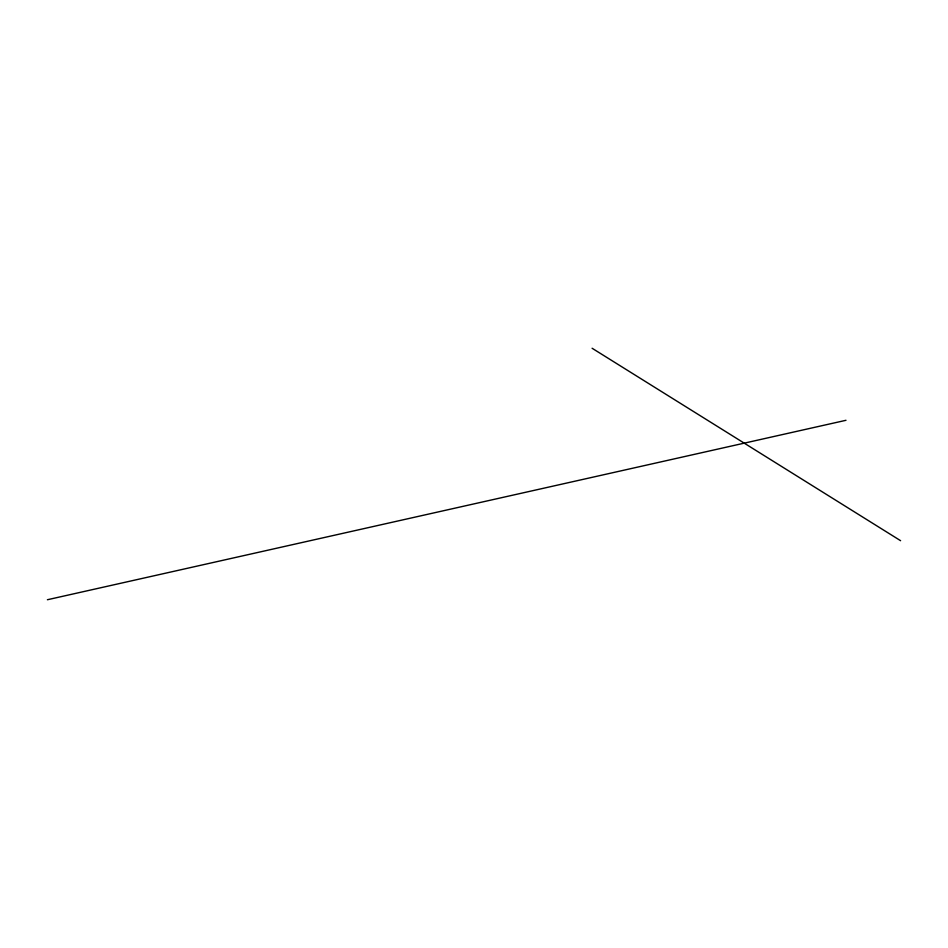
<?xml version="1.0" encoding="UTF-8"?>
<svg xmlns="http://www.w3.org/2000/svg" width="948" height="948" viewBox="0 0 948 948"><rect width="100%" height="100%" fill="white"/><g stroke="black" fill="none" stroke-linecap="round" stroke-linejoin="round"><path stroke-width="1.42" d="M47.4 599.74L845.983 420.296M592.109 348.26L900.6 540.692"/></g></svg>
